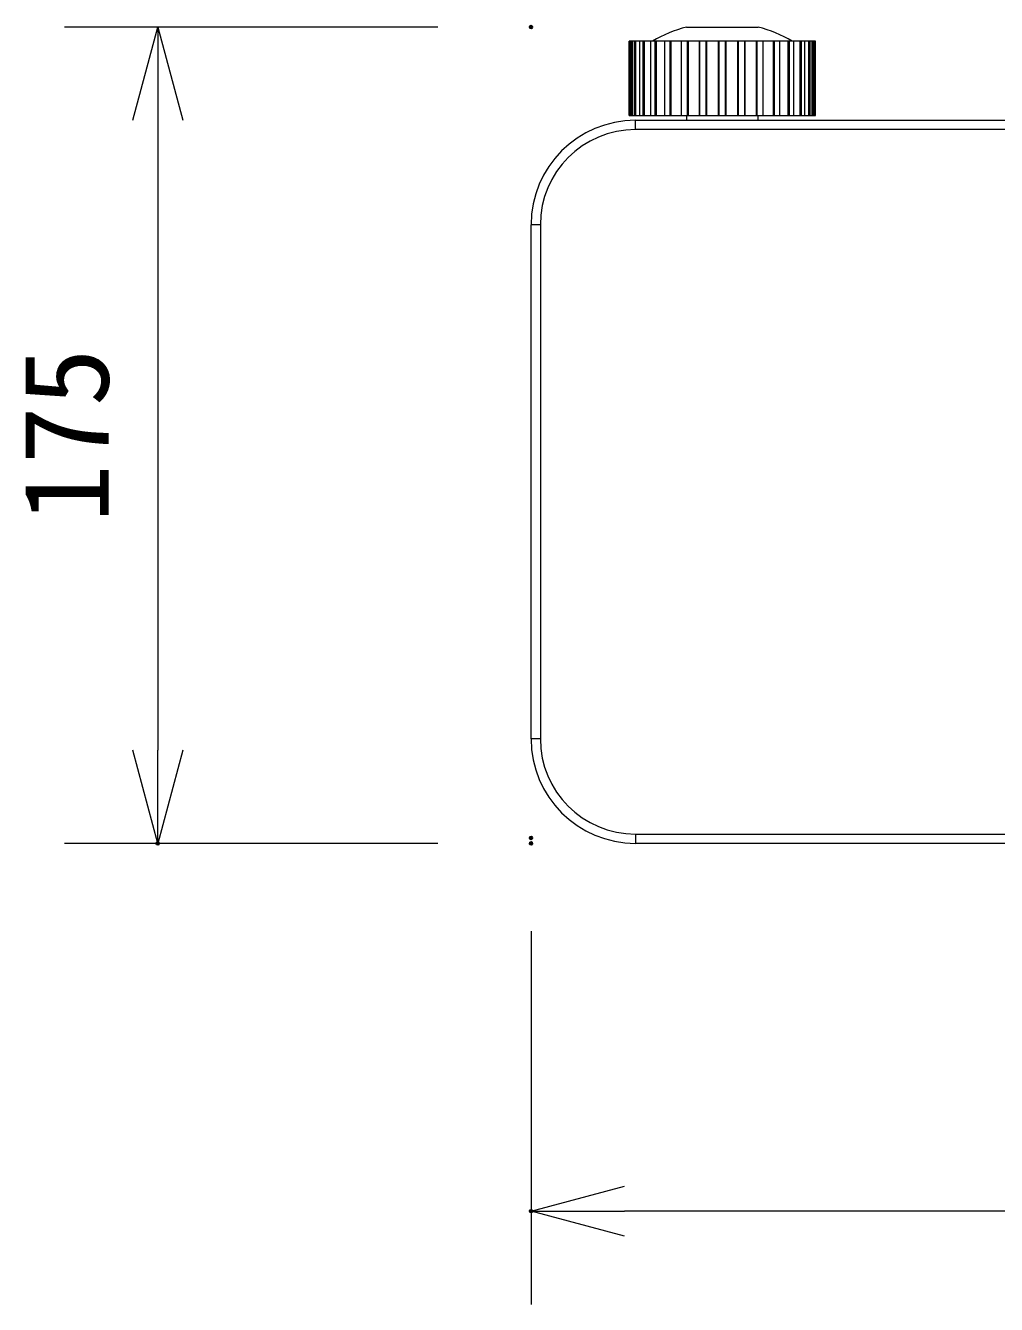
# Model space of a CAD drawing. Units: millimetres, scale not verified. Extents: x -63 to 62, y -56 to 57.
# Drawn here: x -61.38 to -40.58, y -10.28 to 17.13 of the extents above; entities that cross this region are included whole.
import ezdxf
from ezdxf.enums import TextEntityAlignment as Align

# ---------------------------------------------------------------- set-up
doc = ezdxf.new("R2010")
doc.units = ezdxf.units.MM
doc.header["$LTSCALE"] = 0.125
doc.header["$PDMODE"] = 32
doc.header["$PDSIZE"] = 0.0625
for name, color, linetype, lineweight in [('0-0_0', 7, 'Continuous', 18), ('0-4_GAIKEI', 7, 'Continuous', 18), ('0-5_SUNPO', 7, 'Continuous', 18)]:
    doc.layers.add(name, color=color, linetype=linetype, lineweight=lineweight)
doc.layers.add('0-1_DEFPOINTS', color=7, linetype='Continuous')
doc.styles.add('ＭＳ ゴシック', font='')
doc.styles.get('ＭＳ ゴシック').set_extended_font_data('MS Gothic')

# ---------------------------------------------------------------- blocks, each defined once
blk = doc.blocks.new('_OPEN30')
at = {"layer": '0-0_0'}
blk.add_line((0, 0), (-1, 0), dxfattribs=at)
blk.add_lwpolyline([(-1, 0.26795), (0, 0), (-1, -0.26795)], dxfattribs=at)
blk = doc.blocks.new('D7')
at = {"layer": '0-1_DEFPOINTS'}
for p in [(-53.7956, -0.8979), (-3.9956, -0.8979), (-53.7956, -8.8979)]:
    blk.add_point(p, dxfattribs=at)
at = {"layer": '0-5_SUNPO'}
for p, q in [((-53.7956, -2.8979), (-53.7956, -10.8979)), ((-3.9956, -2.8979), (-3.9956, -10.8979)), ((-5.9956, -8.8979), (-51.7956, -8.8979))]:
    blk.add_line(p, q, dxfattribs=at)
at = {"layer": '0-5_SUNPO', "xscale": 2, "yscale": 2, "rotation": 180}
blk.add_blockref('_OPEN30', (-53.7956, -8.8979), dxfattribs=at)
at = {"layer": '0-5_SUNPO', "xscale": 2, "yscale": 2}
blk.add_blockref('_OPEN30', (-3.9956, -8.8979), dxfattribs=at)
at = {"layer": '0-5_SUNPO', "style": 'ＭＳ ゴシック'}
blk.add_text('498', height=1.833, dxfattribs=at).set_placement((-30.7706, -8.3979), align=Align.BOTTOM_LEFT)
blk = doc.blocks.new('D6')
at = {"layer": '0-1_DEFPOINTS'}
for p in [(-53.7956, 16.4867), (-61.7956, -1.0133), (-53.7956, -1.0133)]:
    blk.add_point(p, dxfattribs=at)
at = {"layer": '0-5_SUNPO'}
for p, q in [((-55.7956, 16.4867), (-63.7956, 16.4867)), ((-61.7956, 14.4867), (-61.7956, 0.9867)), ((-55.7956, -1.0133), (-63.7956, -1.0133))]:
    blk.add_line(p, q, dxfattribs=at)
at = {"layer": '0-5_SUNPO', "xscale": 2, "yscale": 2}
for p, rotation in [((-61.7956, 16.4867), 90), ((-61.7956, -1.0133), 270)]:
    blk.add_blockref('_OPEN30', p, dxfattribs=dict(at, rotation=rotation))
at = {"layer": '0-5_SUNPO', "style": 'ＭＳ ゴシック'}
blk.add_text('175', height=1.833, rotation=90, dxfattribs=at).set_placement((-62.2956, 5.8617), align=Align.BOTTOM_LEFT)

msp = doc.modelspace()

# ---------------------------------------------------------------- linework, layer by layer
at = {"layer": '0-4_GAIKEI'}
for p, q in [((-47.219, 17.1011), (-45.6827, 17.1011)), ((-48.4314, 16.8012), (-48.446, 16.8012)), ((-48.446, 15.2012), (-48.446, 16.8012)), ((-48.4033, 16.8012), (-48.4314, 16.8012)), ((-48.3734, 16.8012), (-48.4033, 16.8012)), ((-48.3303, 16.8012), (-48.3734, 16.8012)), ((-48.3012, 16.8012), (-48.3303, 16.8012)), ((-48.2167, 16.8012), (-48.3012, 16.8012)), ((-48.147, 16.8012), (-48.2167, 16.8012)), ((-48.1182, 16.8012), (-48.147, 16.8012)), ((-47.9829, 16.8011), (-48.1182, 16.8012)), ((-47.8896, 16.8012), (-47.9829, 16.8012)), ((-47.8624, 16.8012), (-47.8896, 16.8012)), ((-47.6821, 16.8011), (-47.8624, 16.8012)), ((-47.6821, 16.8012), (-47.6821, 16.8012)), ((-47.5693, 16.8012), (-47.6821, 16.8012)), ((-47.5449, 16.8012), (-47.5693, 16.8012)), ((-47.3275, 16.8012), (-47.5449, 16.8012)), ((-47.2002, 16.8012), (-47.3275, 16.8012)), ((-47.1795, 16.8012), (-47.2002, 16.8012)), ((-46.9392, 16.8012), (-47.1795, 16.8012)), ((-46.9347, 16.8012), (-46.9392, 16.8012)), ((-46.7982, 16.8012), (-46.9346, 16.8012)), ((-46.7824, 16.8012), (-46.7982, 16.8012)), ((-46.531, 16.8012), (-46.7824, 16.8012)), ((-46.5206, 16.8012), (-46.531, 16.8012)), ((-46.3812, 16.8012), (-46.5206, 16.8012)), ((-46.3707, 16.8012), (-46.3812, 16.8012)), ((-46.1194, 16.8012), (-46.3707, 16.8012)), ((-46.1035, 16.8012), (-46.1194, 16.8012)), ((-45.9671, 16.8012), (-46.1035, 16.8012)), ((-45.9626, 16.8012), (-45.9671, 16.8012)), ((-45.7222, 16.8012), (-45.9626, 16.8012)), ((-45.7016, 16.8012), (-45.7222, 16.8012)), ((-45.5742, 16.8012), (-45.7016, 16.8012)), ((-45.3569, 16.8012), (-45.5742, 16.8012)), ((-45.3324, 16.8012), (-45.3569, 16.8012)), ((-45.2196, 16.8012), (-45.3324, 16.8012)), ((-45.2196, 16.8012), (-45.2196, 16.8012)), ((-45.0393, 16.8012), (-45.2196, 16.8012)), ((-45.0121, 16.8012), (-45.0394, 16.8012)), ((-44.9188, 16.8012), (-45.0121, 16.8012)), ((-44.9189, 16.8012), (-44.9188, 16.8012)), ((-44.7835, 16.8012), (-44.9188, 16.8011)), ((-44.7547, 16.8012), (-44.7835, 16.8012)), ((-44.685, 16.8012), (-44.7547, 16.8012)), ((-44.685, 16.8012), (-44.685, 16.8012)), ((-44.6006, 16.8012), (-44.685, 16.8012)), ((-44.5715, 16.8012), (-44.6006, 16.8012)), ((-44.5284, 16.8012), (-44.5714, 16.8012)), ((-44.4985, 16.8012), (-44.5284, 16.8012)), ((-44.4703, 16.8012), (-44.4985, 16.8012)), ((-44.4557, 16.8012), (-44.4703, 16.8012)), ((-44.4557, 15.2012), (-44.4557, 16.8012)), ((-48.446, 15.2012), (-48.4314, 15.2012)), ((-48.4314, 15.2012), (-48.4033, 15.2012)), ((-48.4033, 15.2011), (-48.3734, 15.2011)), ((-48.3734, 15.2012), (-48.3303, 15.2012)), ((-48.3303, 15.2012), (-48.3012, 15.2012)), ((-48.3109, 15.1012), (-2.9909, 15.1012)), ((-48.3012, 15.2011), (-48.2167, 15.2012)), ((-48.2167, 15.2012), (-48.147, 15.2012)), ((-48.147, 15.2012), (-48.1182, 15.2012)), ((-48.1182, 15.2012), (-47.9829, 15.2012)), ((-47.9829, 15.2012), (-47.8896, 15.2012)), ((-47.8896, 15.2012), (-47.8624, 15.2012)), ((-47.8624, 15.2011), (-47.6821, 15.2011)), ((-47.6821, 15.2012), (-47.5693, 15.2012)), ((-47.5693, 15.2012), (-47.5449, 15.2012)), ((-47.5449, 15.2011), (-47.3275, 15.2011)), ((-47.3275, 15.2012), (-47.2002, 15.2012)), ((-47.219, 15.2012), (-47.219, 15.1012)), ((-47.2002, 15.2012), (-47.1795, 15.2012)), ((-47.1795, 15.2012), (-46.9392, 15.2012)), ((-46.9392, 15.2012), (-46.9347, 15.2012)), ((-46.9346, 15.2012), (-46.7982, 15.2012)), ((-46.7982, 15.2012), (-46.7824, 15.2012)), ((-46.7824, 15.2012), (-46.531, 15.2012)), ((-46.531, 15.2012), (-46.5206, 15.2012)), ((-46.5206, 15.2012), (-46.3812, 15.2012)), ((-46.3812, 15.2012), (-46.3707, 15.2012)), ((-46.3707, 15.2012), (-46.1194, 15.2012)), ((-46.1194, 15.2012), (-46.1035, 15.2012)), ((-46.1035, 15.2012), (-45.9671, 15.2012)), ((-45.9671, 15.2012), (-45.9626, 15.2012)), ((-45.9626, 15.2012), (-45.7222, 15.2012)), ((-45.7222, 15.2012), (-45.7016, 15.2012)), ((-45.7016, 15.2012), (-45.5742, 15.2012)), ((-45.6827, 15.1012), (-45.6827, 15.2012)), ((-45.5742, 15.2011), (-45.3569, 15.2011)), ((-45.3569, 15.2012), (-45.3324, 15.2012)), ((-45.3324, 15.2012), (-45.2196, 15.2012)), ((-45.2196, 15.2011), (-45.0393, 15.2011)), ((-45.0394, 15.2012), (-45.0121, 15.2012)), ((-45.0121, 15.2012), (-44.9188, 15.2012)), ((-44.9189, 15.2011), (-44.7835, 15.2011)), ((-44.7835, 15.2012), (-44.7547, 15.2012)), ((-44.7547, 15.2012), (-44.685, 15.2012)), ((-44.685, 15.2011), (-44.6006, 15.2011)), ((-44.6006, 15.2012), (-44.5715, 15.2012)), ((-44.5714, 15.2012), (-44.5284, 15.2012)), ((-44.5284, 15.2011), (-44.4985, 15.2011)), ((-44.4985, 15.2012), (-44.4703, 15.2012)), ((-44.4703, 15.2012), (-44.4557, 15.2012)), ((-50.5042, 13.3012), (-50.5072, 13.3012)), ((-50.5509, 1.8411), (-50.5509, 12.8611))]:
    msp.add_line(p, q, dxfattribs=at)
at = {"layer": '0-4_GAIKEI', "color": 1}
for p, q in [((-48.4314, 15.2012), (-48.4314, 16.8012)), ((-48.4033, 15.2012), (-48.4033, 16.8012)), ((-48.3734, 15.2012), (-48.3734, 16.8012)), ((-48.3303, 15.2012), (-48.3303, 16.8012)), ((-48.3012, 15.2012), (-48.3012, 16.8012)), ((-48.2167, 15.2012), (-48.2167, 16.8012)), ((-48.147, 15.2012), (-48.147, 16.8012)), ((-48.1182, 15.2012), (-48.1182, 16.8012)), ((-47.9829, 15.2012), (-47.9829, 16.8012)), ((-47.8896, 15.2012), (-47.8896, 16.8012)), ((-47.8624, 15.2012), (-47.8624, 16.8012)), ((-47.6821, 15.2012), (-47.6821, 16.8012)), ((-47.5693, 15.2012), (-47.5693, 16.8012)), ((-47.5449, 15.2012), (-47.5449, 16.8012)), ((-47.3275, 15.2012), (-47.3275, 16.8012)), ((-47.2002, 15.2012), (-47.2002, 16.8012)), ((-47.1795, 15.2012), (-47.1795, 16.8012)), ((-46.9392, 15.2012), (-46.9392, 16.8012)), ((-46.9347, 15.2012), (-46.9347, 16.8012)), ((-46.7982, 15.2012), (-46.7982, 16.8012)), ((-46.7824, 15.2012), (-46.7824, 16.8012)), ((-46.531, 15.2012), (-46.531, 16.8012)), ((-46.5206, 15.2012), (-46.5206, 16.8012)), ((-46.3812, 15.2012), (-46.3812, 16.8012)), ((-46.3707, 15.2012), (-46.3707, 16.8012)), ((-46.1194, 15.2012), (-46.1194, 16.8012)), ((-46.1035, 15.2012), (-46.1035, 16.8012)), ((-45.9671, 15.2012), (-45.9671, 16.8012)), ((-45.9626, 15.2012), (-45.9626, 16.8012)), ((-45.7222, 15.2012), (-45.7222, 16.8012)), ((-45.7016, 15.2012), (-45.7016, 16.8012)), ((-45.5742, 15.2012), (-45.5742, 16.8012)), ((-45.3569, 15.2012), (-45.3569, 16.8012)), ((-45.3324, 15.2012), (-45.3324, 16.8012)), ((-45.2196, 15.2012), (-45.2196, 16.8012)), ((-45.0393, 15.2012), (-45.0393, 16.8012)), ((-45.0121, 15.2012), (-45.0121, 16.8012)), ((-44.9188, 15.2012), (-44.9188, 16.8012)), ((-44.7835, 15.2012), (-44.7835, 16.8012)), ((-44.7547, 15.2012), (-44.7547, 16.8012)), ((-44.685, 15.2012), (-44.685, 16.8012)), ((-44.6006, 15.2012), (-44.6006, 16.8012)), ((-44.5715, 15.2012), (-44.5715, 16.8012)), ((-44.5284, 15.2012), (-44.5284, 16.8012)), ((-44.4985, 15.2012), (-44.4985, 16.8012)), ((-44.4703, 15.2012), (-44.4703, 16.8012)), ((-48.3109, 14.9011), (-48.3109, 15.1011)), ((-2.9909, 14.9012), (-48.3109, 14.9012)), ((-50.3509, 12.8611), (-50.5509, 12.8611)), ((-50.3509, 12.8611), (-50.3509, 1.8411)), ((-50.3509, 1.8411), (-50.5509, 1.8411)), ((-48.3109, -0.1989), (-48.3109, -0.3989)), ((-48.3109, -0.1989), (-14.9002, -0.1989))]:
    msp.add_line(p, q, dxfattribs=at)
at = {"layer": '0-4_GAIKEI'}
msp.add_lwpolyline([(-14.8898, -0.3989), (-14.9107, -0.3989), (-48.3109, -0.3989)], dxfattribs=at)
for centre, radius, start, end in [((-46.4509, 14.2012), 3, 104.83512, 119.92645), ((-46.4509, 14.2012), 3, 60.0735, 75.16483), ((-48.3109, 12.8611), 2.24, 90, 179.99998), ((-48.3109, 1.8411), 2.24, 180, 269.99998)]:
    msp.add_arc(centre, radius, start, end, dxfattribs=at)
at = {"layer": '0-4_GAIKEI', "color": 1}
for centre, start, end in [((-48.3109, 12.8611), 90, 179.99998), ((-48.3109, 1.8411), 180, 269.99998)]:
    msp.add_arc(centre, 2.04, start, end, dxfattribs=at)

# ---------------------------------------------------------------- block references
at = {"layer": '0-5_SUNPO'}
for name in ['D6', 'D7']:
    msp.add_blockref(name, (3.2447, 0.6144), dxfattribs=at)

doc.saveas('drawing.dxf')
